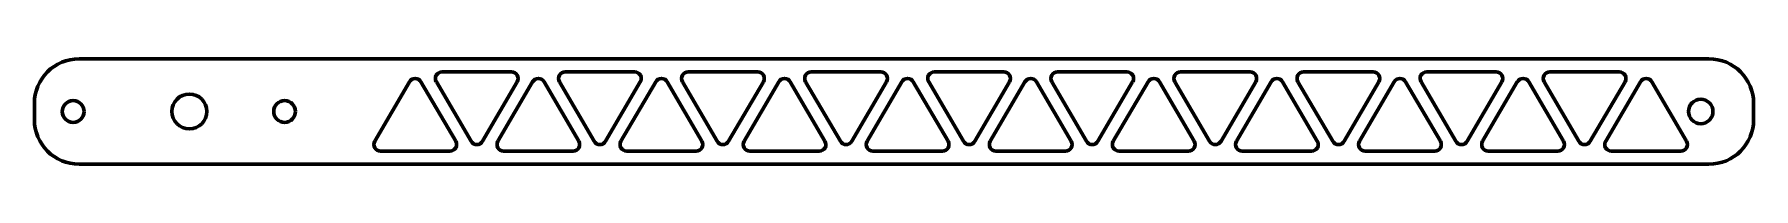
# Model space of a CAD drawing. Header units: millimetres. Extents: x -342 to -82, y 169 to 185.
import ezdxf

# ---------------------------------------------------------------- set-up
doc = ezdxf.new("R2010")
doc.units = ezdxf.units.MM
doc.linetypes.add('K5LT_BASIC', pattern=[0])
doc.layers.add('Системный слой', color=7, linetype='Continuous')

msp = doc.modelspace()

# ---------------------------------------------------------------- linework, layer by layer
at = {"layer": 'Системный слой', "color": 143, "linetype": 'K5LT_BASIC', "lineweight": 60, "true_color": 0x33acca}
for p, q in [((-335.07, 185.22), (-88.37, 185.22)), ((-280.13, 183.22), (-269.61, 183.22)), ((-261.5, 183.22), (-250.98, 183.22)), ((-242.87, 183.22), (-232.35, 183.22)), ((-224.24, 183.22), (-213.72, 183.22)), ((-205.61, 183.22), (-195.09, 183.22)), ((-186.98, 183.22), (-176.46, 183.22)), ((-168.35, 183.22), (-157.83, 183.22)), ((-149.72, 183.22), (-139.2, 183.22)), ((-131.09, 183.22), (-120.57, 183.22)), ((-112.46, 183.22), (-101.94, 183.22)), ((-290.31, 172.72), (-285.05, 181.73)), ((-283.32, 181.73), (-278.06, 172.72)), ((-275.73, 172.7), (-280.99, 181.71)), ((-268.75, 181.71), (-274.01, 172.7)), ((-271.68, 172.72), (-266.42, 181.73)), ((-264.69, 181.73), (-259.43, 172.72)), ((-257.1, 172.7), (-262.36, 181.71)), ((-250.12, 181.71), (-255.38, 172.7)), ((-253.05, 172.72), (-247.79, 181.73)), ((-246.06, 181.73), (-240.8, 172.72)), ((-238.47, 172.7), (-243.73, 181.71)), ((-231.49, 181.71), (-236.75, 172.7)), ((-234.42, 172.72), (-229.16, 181.73)), ((-227.43, 181.73), (-222.17, 172.72)), ((-219.84, 172.7), (-225.1, 181.71)), ((-212.86, 181.71), (-218.12, 172.7)), ((-215.79, 172.72), (-210.53, 181.73)), ((-208.8, 181.73), (-203.54, 172.72)), ((-201.21, 172.7), (-206.47, 181.71)), ((-194.23, 181.71), (-199.48, 172.7)), ((-197.16, 172.72), (-191.9, 181.73)), ((-190.17, 181.73), (-184.91, 172.72)), ((-182.58, 172.7), (-187.84, 181.71)), ((-175.6, 181.71), (-180.85, 172.7)), ((-178.53, 172.72), (-173.27, 181.73)), ((-171.54, 181.73), (-166.28, 172.72)), ((-163.95, 172.7), (-169.21, 181.71)), ((-156.96, 181.71), (-162.22, 172.7)), ((-159.89, 172.72), (-154.64, 181.73)), ((-152.91, 181.73), (-147.65, 172.72)), ((-145.32, 172.7), (-150.58, 181.71)), ((-138.33, 181.71), (-143.59, 172.7)), ((-141.26, 172.72), (-136.01, 181.73)), ((-134.28, 181.73), (-129.02, 172.72)), ((-126.69, 172.7), (-131.95, 181.71)), ((-119.7, 181.71), (-124.96, 172.7)), ((-122.63, 172.72), (-117.38, 181.73)), ((-115.65, 181.73), (-110.39, 172.72)), ((-108.06, 172.7), (-113.32, 181.71)), ((-101.07, 181.71), (-106.33, 172.7)), ((-104, 172.72), (-98.74, 181.73)), ((-97.02, 181.73), (-91.76, 172.72)), ((-341.83, 178.45), (-341.83, 175.98)), ((-81.61, 175.98), (-81.61, 178.45)), ((-88.37, 169.22), (-335.07, 169.22)), ((-278.93, 171.22), (-289.44, 171.22)), ((-260.3, 171.22), (-270.81, 171.22)), ((-241.67, 171.22), (-252.18, 171.22)), ((-223.03, 171.22), (-233.55, 171.22)), ((-204.4, 171.22), (-214.92, 171.22)), ((-185.77, 171.22), (-196.29, 171.22)), ((-167.14, 171.22), (-177.66, 171.22)), ((-148.51, 171.22), (-159.03, 171.22)), ((-129.88, 171.22), (-140.4, 171.22)), ((-111.25, 171.22), (-121.77, 171.22)), ((-92.62, 171.22), (-103.14, 171.22))]:
    msp.add_line(p, q, dxfattribs=at)
for centre, radius in [((-318.36, 177.22), 2.65), ((-335.96, 177.21), 1.65), ((-303.96, 177.22), 1.65), ((-89.61, 177.22), 1.85)]:
    msp.add_circle(centre, radius, dxfattribs=at)
for centre, radius, start, end in [((-335.07, 178.45), 6.76, 90, 180), ((-88.37, 178.45), 6.76, 0, 90), ((-284.19, 181.23), 1, 30.2564, 149.7436), ((-280.13, 182.22), 1, 90, 210.2564), ((-269.61, 182.22), 1, 329.7436, 90), ((-265.55, 181.23), 1, 30.2564, 149.7436), ((-261.5, 182.22), 1, 90, 210.2564), ((-250.98, 182.22), 1, 329.7436, 90), ((-246.92, 181.23), 1, 30.2564, 149.7436), ((-242.87, 182.22), 1, 90, 210.2564), ((-232.35, 182.22), 1, 329.7436, 90), ((-228.29, 181.23), 1, 30.2564, 149.7436), ((-224.24, 182.22), 1, 90, 210.2564), ((-213.72, 182.22), 1, 329.7436, 90), ((-209.66, 181.23), 1, 30.2564, 149.7436), ((-205.61, 182.22), 1, 90, 210.2564), ((-195.09, 182.22), 1, 329.7436, 90), ((-191.03, 181.23), 1, 30.2564, 149.7436), ((-186.98, 182.22), 1, 90, 210.2564), ((-176.46, 182.22), 1, 329.7436, 90), ((-172.4, 181.23), 1, 30.2564, 149.7436), ((-168.35, 182.22), 1, 90, 210.2564), ((-157.83, 182.22), 1, 329.7436, 90), ((-153.77, 181.23), 1, 30.2564, 149.7436), ((-149.72, 182.22), 1, 90, 210.2564), ((-139.2, 182.22), 1, 329.7436, 90), ((-135.14, 181.23), 1, 30.2564, 149.7436), ((-131.09, 182.22), 1, 90, 210.2564), ((-120.57, 182.22), 1, 329.7436, 90), ((-116.51, 181.23), 1, 30.2564, 149.7436), ((-112.46, 182.22), 1, 90, 210.2564), ((-101.94, 182.22), 1, 329.7436, 90), ((-97.88, 181.23), 1, 30.2564, 149.7436), ((-335.07, 175.98), 6.76, 180, 270), ((-88.37, 175.98), 6.76, 270, 0), ((-289.44, 172.22), 1, 149.7436, 270), ((-278.93, 172.22), 1, 270, 30.2564), ((-274.87, 173.2), 1, 210.2564, 329.7436), ((-270.81, 172.22), 1, 149.7436, 270), ((-260.3, 172.22), 1, 270, 30.2564), ((-256.24, 173.2), 1, 210.2564, 329.7436), ((-252.18, 172.22), 1, 149.7436, 270), ((-241.67, 172.22), 1, 270, 30.2564), ((-237.61, 173.2), 1, 210.2564, 329.7436), ((-233.55, 172.22), 1, 149.7436, 270), ((-223.03, 172.22), 1, 270, 30.2564), ((-218.98, 173.2), 1, 210.2564, 329.7436), ((-214.92, 172.22), 1, 149.7436, 270), ((-204.4, 172.22), 1, 270, 30.2564), ((-200.35, 173.2), 1, 210.2564, 329.7436), ((-196.29, 172.22), 1, 149.7436, 270), ((-185.77, 172.22), 1, 270, 30.2564), ((-181.72, 173.2), 1, 210.2564, 329.7436), ((-177.66, 172.22), 1, 149.7436, 270), ((-167.14, 172.22), 1, 270, 30.2564), ((-163.09, 173.2), 1, 210.2564, 329.7436), ((-159.03, 172.22), 1, 149.7436, 270), ((-148.51, 172.22), 1, 270, 30.2564), ((-144.46, 173.2), 1, 210.2564, 329.7436), ((-140.4, 172.22), 1, 149.7436, 270), ((-129.88, 172.22), 1, 270, 30.2564), ((-125.83, 173.2), 1, 210.2564, 329.7436), ((-121.77, 172.22), 1, 149.7436, 270), ((-111.25, 172.22), 1, 270, 30.2564), ((-107.2, 173.2), 1, 210.2564, 329.7436), ((-103.14, 172.22), 1, 149.7436, 270), ((-92.62, 172.22), 1, 270, 30.2564)]:
    msp.add_arc(centre, radius, start, end, dxfattribs=at)

doc.saveas('drawing.dxf')
